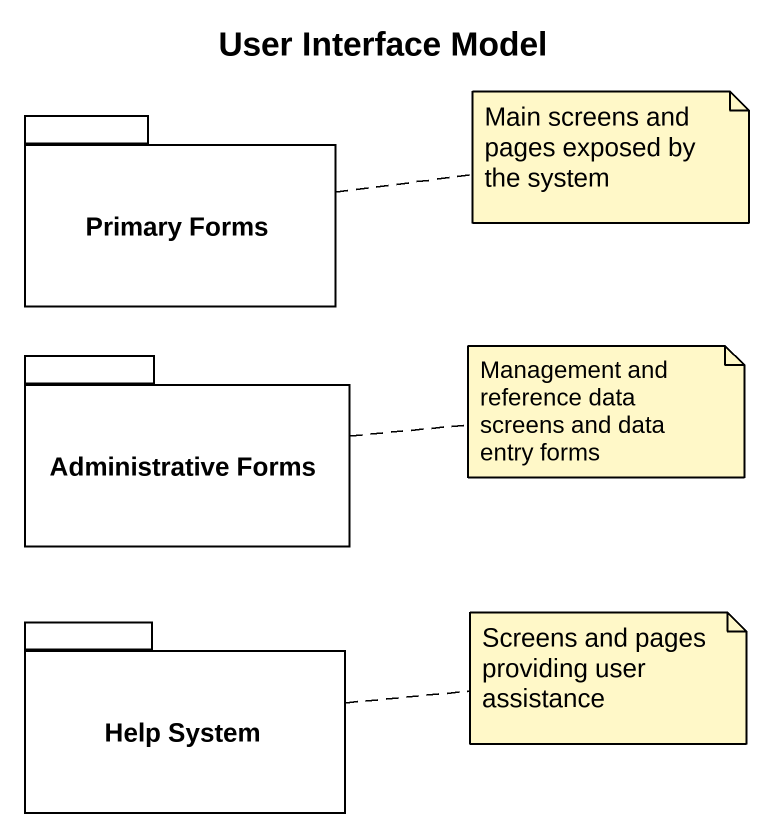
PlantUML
@startuml
title User Interface Model
package "Primary Forms" as Primary_Forms {
}
package "Administrative Forms" as Administrative_Forms {
}
package "Help System" as Help_System {
}
note right of Primary_Forms : Main screens and pages exposed by the system
note right of Administrative_Forms : Management and reference data screens and data entry forms
note right of Help_System : Screens and pages providing user assistance
@enduml
